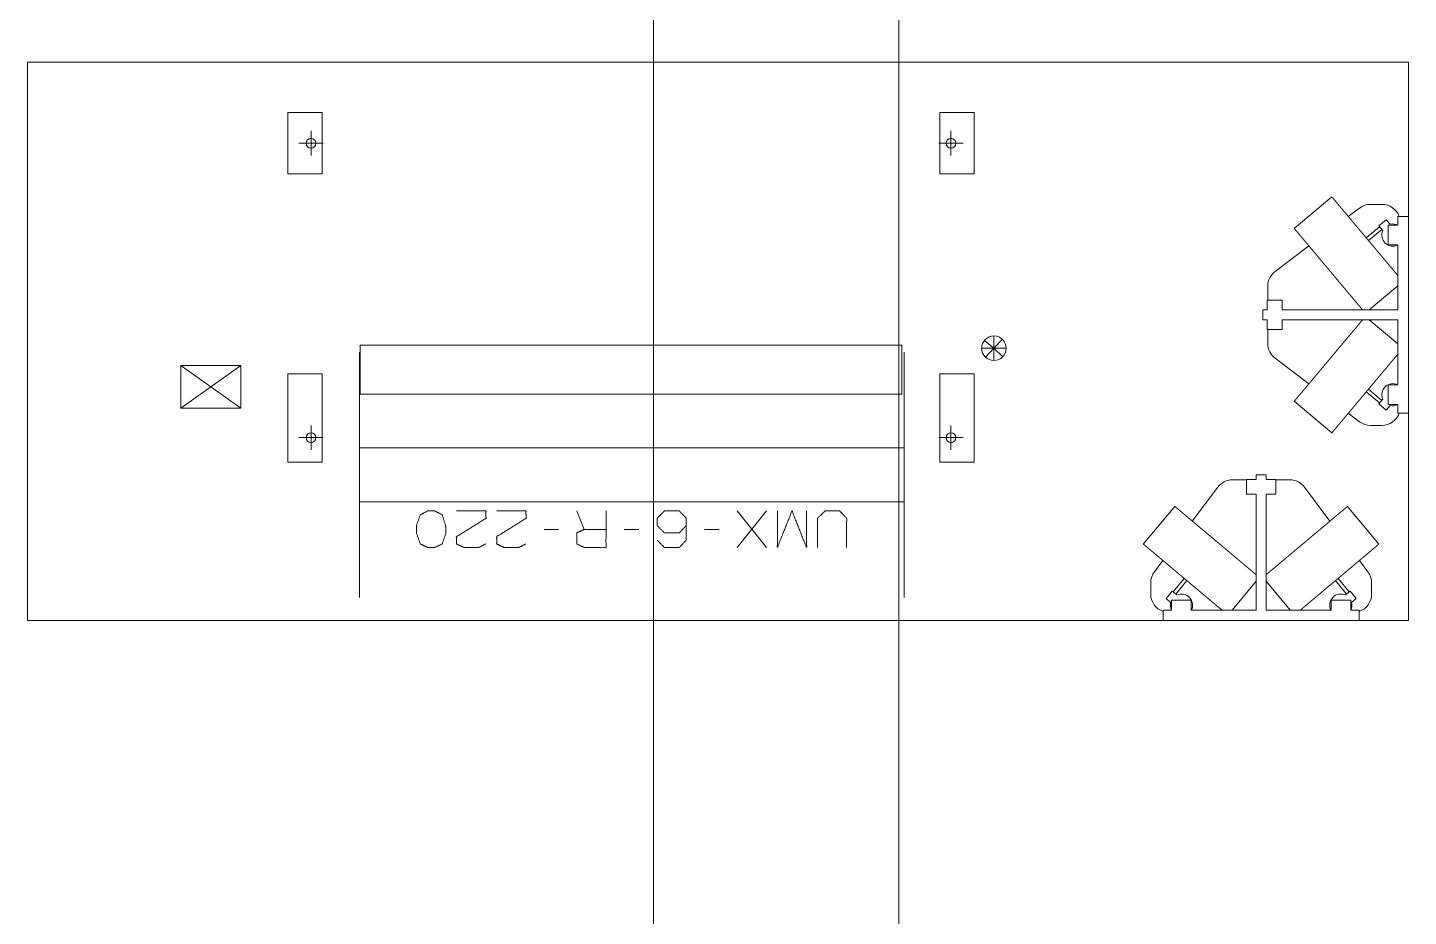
# Model space of a CAD drawing. Header units: millimetres. Extents: x 3056 to 110866, y 16649 to 58349.
# Drawn here: x 49456 to 55083, y 20269 to 23888 of the extents above; entities that cross this region are included whole.
import ezdxf

# ---------------------------------------------------------------- set-up
doc = ezdxf.new("R2010")
doc.units = ezdxf.units.MM
doc.layers.add('1', color=7, linetype='Continuous', true_color=0xffffff)

msp = doc.modelspace()

# ---------------------------------------------------------------- linework, layer by layer
at = {"layer": '1', "color": 143, "linetype": 'Continuous', "lineweight": 13}
for p, q in [((53006.5, 17870.4), (53006.5, 55213.3)), ((52006.5, 54663.3), (52006.5, 17870.4))]:
    msp.add_line(p, q, dxfattribs=at)
at = {"layer": '1', "color": 80, "linetype": 'Continuous', "lineweight": 13}
for p, q in [((49456.5, 21473.3), (49456.5, 23747.3)), ((49456.5, 23747.3), (55083.5, 23747.3)), ((49456.5, 23747.3), (55083.5, 23747.3)), ((49456.5, 21473.3), (49456.5, 23747.3)), ((55083.5, 23747.3), (55083.5, 21473.3)), ((55083.5, 23747.3), (55083.5, 21473.3)), ((50657, 23542.3), (50517, 23542.3)), ((50517, 23542.3), (50517, 23292.3)), ((50657, 23292.3), (50657, 23542.3)), ((53314, 23542.3), (53174, 23542.3)), ((53174, 23542.3), (53174, 23292.3)), ((53314, 23292.3), (53314, 23542.3)), ((50611.5, 23367.3), (50611.5, 23467.3)), ((53219.5, 23367.3), (53219.5, 23467.3)), ((50661.5, 23417.3), (50561.5, 23417.3)), ((53269.5, 23417.3), (53169.5, 23417.3)), ((50517, 23292.3), (50657, 23292.3)), ((53174, 23292.3), (53314, 23292.3)), ((54771.9, 23198.6), (54618.6, 23070)), ((54884.5, 23153.3), (54838.7, 23118.9)), ((54929.5, 23168.3), (54975.5, 23168.3)), ((54966.4, 23077.2), (54912, 23031.6)), ((54963.5, 23080.7), (54993.6, 23105.9)), ((54979.2, 23061.9), (54963.5, 23080.7)), ((55009.3, 23087.2), (54993.6, 23105.9)), ((55040.5, 23083.3), (55000.5, 23083.3)), ((55000.5, 23003.3), (55000.5, 23083.3)), ((55040.5, 23118.3), (55040.5, 23083.3)), ((55083.5, 23118.3), (55040.5, 23118.3)), ((54921, 23020.8), (54975.4, 23066.5)), ((54678.4, 22998.8), (54540.5, 22895.3)), ((55040.5, 23003.3), (55000.5, 23003.3)), ((55040.5, 23003.3), (55040.5, 22738.3)), ((54510.5, 22778.3), (54510.5, 22835.3)), ((54923.4, 22738.3), (55040.5, 22836.5)), ((54508.5, 22738.3), (54490.5, 22738.3)), ((54490.5, 22698.3), (54490.5, 22738.3)), ((54568.5, 22778.3), (54508.5, 22778.3)), ((54508.5, 22738.3), (54508.5, 22778.3)), ((54568.5, 22738.3), (54568.5, 22778.3)), ((55040.5, 22738.3), (54568.5, 22738.3)), ((54508.5, 22698.3), (54490.5, 22698.3)), ((54505.8, 22698), (54505.8, 22698.3)), ((54505.8, 22698), (54508.5, 22698.1)), ((54508.5, 22698.3), (54508.5, 22658.3)), ((55040.5, 22698.3), (54568.5, 22698.3)), ((54568.5, 22698.3), (54568.5, 22658.3)), ((55040.5, 22600.1), (54923.4, 22698.3)), ((55040.5, 22698.3), (55040.5, 22433.3)), ((53394.5, 22582.3), (53394.5, 22632.3)), ((54568.5, 22658.3), (54508.5, 22658.3)), ((54510.5, 22601.3), (54510.5, 22658.3)), ((50811.5, 22395.3), (50811.5, 22595.3)), ((50811.5, 22595.3), (53019.5, 22595.3)), ((53019.5, 22595.3), (53019.5, 22395.3)), ((53394.5, 22582.3), (53344.5, 22582.3)), ((53394.5, 22582.3), (53355.6, 22613.8)), ((53394.5, 22582.3), (53360.1, 22545.9)), ((53394.5, 22582.3), (53428.8, 22618.7)), ((53394.5, 22582.3), (53394.5, 22532.3)), ((53394.5, 22582.3), (53444.5, 22582.3)), ((53394.5, 22582.3), (53430.8, 22548)), ((50081.5, 22512.3), (50325.5, 22338.3)), ((50081.5, 22512.3), (50325.5, 22512.3)), ((50081.5, 22338.3), (50081.5, 22512.3)), ((50325.5, 22512.3), (50203.5, 22425.3)), ((50325.5, 22512.3), (50325.5, 22338.3)), ((54540.5, 22541.3), (54678.4, 22437.8)), ((50517, 22478.3), (50517, 22118.3)), ((50657, 22478.3), (50517, 22478.3)), ((50657, 22118.3), (50657, 22478.3)), ((53314, 22478.3), (53174, 22478.3)), ((53174, 22478.3), (53174, 22118.3)), ((53314, 22118.3), (53314, 22478.3)), ((50081.5, 22338.3), (50203.5, 22425.3)), ((54912, 22405), (54966.4, 22359.4)), ((54975.4, 22370.1), (54921, 22415.8)), ((55000.5, 22353.3), (55000.5, 22433.3)), ((55040.5, 22433.3), (55000.5, 22433.3)), ((53019.5, 22395.3), (50811.5, 22395.3)), ((54618.6, 22366.6), (54771.9, 22238)), ((54979.2, 22374.7), (54963.5, 22355.9)), ((54963.5, 22355.9), (54993.6, 22330.7)), ((55009.3, 22349.4), (54993.6, 22330.7)), ((55040.5, 22353.3), (55000.5, 22353.3)), ((55040.5, 22353.3), (55040.5, 22318.3)), ((50325.5, 22338.3), (50081.5, 22338.3)), ((54838.7, 22317.7), (54884.5, 22283.3)), ((55083.5, 22318.3), (55040.5, 22318.3)), ((50611.5, 22168.3), (50611.5, 22268.3)), ((53219.5, 22168.3), (53219.5, 22268.3)), ((54975.5, 22268.3), (54929.5, 22268.3)), ((50661.5, 22218.3), (50561.5, 22218.3)), ((53028.4, 22176.2), (50808.5, 22176.2)), ((53269.5, 22218.3), (53169.5, 22218.3)), ((50517, 22118.3), (50657, 22118.3)), ((53174, 22118.3), (53314, 22118.3)), ((54463.5, 22048.3), (54463.5, 22066.3)), ((54463.5, 22066.3), (54503.5, 22066.3)), ((54503.5, 22048.3), (54503.5, 22066.3)), ((54306.5, 22016.3), (54203, 21878.3)), ((54366.5, 22046.3), (54423.5, 22046.3)), ((54463.5, 22048.3), (54423.5, 22048.3)), ((54423.5, 21988.3), (54423.5, 22048.3)), ((54463.2, 22050.9), (54463.3, 22048.3)), ((54463.2, 22050.9), (54463.5, 22050.9)), ((54503.5, 22048.3), (54543.5, 22048.3)), ((54543.5, 21988.3), (54543.5, 22048.3)), ((54543.5, 22046.3), (54600.5, 22046.3)), ((54763.9, 21878.3), (54660.5, 22016.3)), ((50808.5, 21957.1), (53028.4, 21957.1)), ((54463.5, 21988.3), (54423.5, 21988.3)), ((54463.5, 21516.3), (54463.5, 21988.3)), ((54503.5, 21516.3), (54503.5, 21988.3)), ((54503.5, 21988.3), (54543.5, 21988.3)), ((51694.9, 21919.6), (51724.6, 21844.6)), ((52467.4, 21919.6), (52348.6, 21771.2)), ((52348.6, 21919.6), (52467.4, 21771.2)), ((54131.8, 21938.1), (54003.2, 21784.9)), ((54963.7, 21784.9), (54835.2, 21938.1)), ((51561.1, 21844.6), (51620.5, 21844.6)), ((51888, 21844.6), (51947.4, 21844.6)), ((52214.9, 21844.6), (52274.3, 21844.6)), ((54082.8, 21718.1), (54048.5, 21672.3)), ((54918.5, 21672.3), (54884.1, 21718.1)), ((54033.5, 21581.3), (54033.5, 21627.3)), ((54170.2, 21644.8), (54124.6, 21590.4)), ((54135.3, 21581.4), (54180.9, 21635.8)), ((54365.2, 21516.3), (54463.5, 21633.4)), ((54503.5, 21633.4), (54601.7, 21516.3)), ((54786, 21635.8), (54831.7, 21581.4)), ((54842.4, 21590.4), (54796.7, 21644.8)), ((54933.5, 21627.3), (54933.5, 21581.3)), ((54121.1, 21593.3), (54095.9, 21563.2)), ((54114.6, 21547.4), (54095.9, 21563.2)), ((54118.5, 21516.3), (54118.5, 21556.3)), ((54118.5, 21556.3), (54198.5, 21556.3)), ((54139.9, 21577.5), (54121.1, 21593.3)), ((54198.5, 21516.3), (54198.5, 21556.3)), ((54768.5, 21516.3), (54768.5, 21556.3)), ((54768.5, 21556.3), (54848.5, 21556.3)), ((54827.1, 21577.5), (54845.8, 21593.3)), ((54845.8, 21593.3), (54871.1, 21563.2)), ((54848.5, 21516.3), (54848.5, 21556.3)), ((54852.3, 21547.4), (54871.1, 21563.2)), ((54083.5, 21473.3), (54083.5, 21516.3)), ((54118.5, 21516.3), (54083.5, 21516.3)), ((54463.5, 21516.3), (54198.5, 21516.3)), ((54768.5, 21516.3), (54503.5, 21516.3)), ((54883.5, 21516.3), (54848.5, 21516.3)), ((54883.5, 21473.3), (54883.5, 21516.3)), ((55083.5, 21473.3), (49456.5, 21473.3)), ((55083.5, 21473.3), (49456.5, 21473.3))]:
    msp.add_line(p, q, dxfattribs=at)
for centre, radius in [((50611.5, 23417.3), 20), ((53219.5, 23417.3), 20), ((53394.5, 22582.3), 50), ((50611.5, 22218.3), 20), ((53219.5, 22218.3), 20)]:
    msp.add_circle(centre, radius, dxfattribs=at)
for centre, radius, start, end in [((54929.5, 23093.3), 75, 90, 126.8699), ((54975.5, 23093.3), 75, 19.4723, 90), ((55020.5, 23043.3), 45.2, 63.7683, 104.2622), ((55020.5, 23043.3), 45.2, 155.7378, 296.2321), ((54585.5, 22835.3), 75, 126.8699, 180), ((54585.5, 22601.3), 75, 180, 233.1301), ((55020.5, 22393.3), 45.2, 63.7679, 204.2622), ((55020.5, 22393.3), 45.2, 255.7378, 296.2317), ((54929.5, 22343.3), 75, 233.1301, 270), ((54975.5, 22343.3), 75, 270, 340.5277), ((54366.5, 21971.3), 75, 90, 143.1301), ((54600.5, 21971.3), 75, 36.8699, 90), ((54108.5, 21627.3), 75, 143.1301, 180), ((54858.5, 21627.3), 75, 0, 36.8699), ((54108.5, 21581.3), 75, 180, 250.5277), ((54158.5, 21536.3), 45.2, 333.7679, 114.2622), ((54808.5, 21536.3), 45.2, 65.7378, 206.2321), ((54858.5, 21581.3), 75, 289.4723, 0), ((54158.5, 21536.3), 45.2, 165.7378, 206.2317), ((54808.5, 21536.3), 45.2, 333.7683, 14.2622)]:
    msp.add_arc(centre, radius, start, end, dxfattribs=at)
for points, knots in [([(54916.5, 23026.2), (54914.3, 23028.8), (54912.1, 23031.4), (54909.9, 23034), (54907.7, 23036.6), (54905.6, 23039.2), (54903.4, 23041.8), (54901.2, 23044.4), (54899, 23047), (54894.7, 23052.1), (54892.6, 23054.7), (54890.4, 23057.3), (54888.3, 23059.8), (54884, 23064.9), (54881.9, 23067.4), (54877.6, 23072.5), (54873.5, 23077.5), (54869.3, 23082.4), (54867.2, 23084.9), (54863.2, 23089.7), (54861.1, 23092.2), (54857.1, 23096.9), (54853.2, 23101.7), (54849.3, 23106.3), (54845.4, 23110.9), (54841.7, 23115.4), (54838, 23119.8), (54836.1, 23121.9), (54832.5, 23126.2), (54830.8, 23128.4), (54827.3, 23132.5), (54823.9, 23136.5), (54822.2, 23138.5), (54819, 23142.4), (54817.4, 23144.3), (54815.8, 23146.2), (54812.7, 23149.9), (54811.2, 23151.7), (54809.7, 23153.5), (54808.2, 23155.2), (54806.8, 23156.9), (54804, 23160.2), (54802.6, 23161.9), (54801.3, 23163.5), (54800, 23165), (54798.7, 23166.5), (54797.5, 23168.1), (54796.2, 23169.5), (54795, 23170.9), (54793.9, 23172.3), (54792.7, 23173.7), (54791.6, 23175), (54789.5, 23177.6), (54788.4, 23178.8), (54787.4, 23180), (54786.4, 23181.2), (54784.6, 23183.4), (54783.7, 23184.4), (54782.1, 23186.4), (54781.3, 23187.4), (54780.5, 23188.2), (54779.8, 23189.1), (54778.4, 23190.8), (54777.8, 23191.5), (54776.6, 23192.9), (54776.1, 23193.6), (54775.6, 23194.1), (54775.1, 23194.7), (54774.6, 23195.2), (54774.2, 23195.7), (54773.9, 23196.2), (54773.5, 23196.6), (54772.9, 23197.3), (54772.7, 23197.6), (54772.4, 23197.9), (54772.3, 23198.1), (54772.1, 23198.2), (54772, 23198.4), (54771.9, 23198.5), (54771.9, 23198.5), (54771.9, 23198.6)], [0, 0, 0.015107, 0.0302, 0.045298, 0.060382, 0.075447, 0.090497, 0.105521, 0.120538, 0.15046, 0.16536, 0.180266, 0.195066, 0.224598, 0.23932, 0.268535, 0.297506, 0.326203, 0.340417, 0.368638, 0.382686, 0.410413, 0.437774, 0.464718, 0.491269, 0.517337, 0.542945, 0.555514, 0.580372, 0.592667, 0.61673, 0.640218, 0.651678, 0.674281, 0.685425, 0.696275, 0.717619, 0.728143, 0.738327, 0.748517, 0.758367, 0.77769, 0.787197, 0.796321, 0.80546, 0.814217, 0.822989, 0.831378, 0.839774, 0.847787, 0.855775, 0.863412, 0.878236, 0.885457, 0.892284, 0.899095, 0.911899, 0.917892, 0.929452, 0.93502, 0.940169, 0.945303, 0.954734, 0.958992, 0.967114, 0.970944, 0.974341, 0.977722, 0.980676, 0.983615, 0.986127, 0.988623, 0.992713, 0.994299, 0.995902, 0.997037, 0.998181, 0.998865, 0.999557, 0.999783, 1, 1]), ([(54763.3, 22897.6), (54761.1, 22900.2), (54758.9, 22902.9), (54756.7, 22905.5), (54754.5, 22908.1), (54752.4, 22910.6), (54750.2, 22913.2), (54748, 22915.8), (54745.8, 22918.4), (54741.5, 22923.6), (54737.2, 22928.7), (54732.9, 22933.8), (54730.8, 22936.4), (54728.7, 22938.9), (54726.5, 22941.4), (54722.3, 22946.4), (54720.2, 22948.9), (54716.1, 22953.9), (54714, 22956.3), (54712, 22958.8), (54710, 22961.2), (54707.9, 22963.6), (54703.9, 22968.4), (54700, 22973.1), (54696.1, 22977.7), (54694.1, 22980), (54692.2, 22982.3), (54690.3, 22984.6), (54686.6, 22989), (54682.9, 22993.4), (54681.1, 22995.6), (54677.6, 22999.8), (54675.8, 23001.9), (54674.1, 23003.9), (54672.4, 23006), (54670.7, 23008), (54667.4, 23011.9), (54665.7, 23013.9), (54664.1, 23015.8), (54662.6, 23017.7), (54659.5, 23021.3), (54658, 23023.1), (54655, 23026.7), (54653.6, 23028.4), (54652.2, 23030.1), (54649.4, 23033.3), (54646.8, 23036.5), (54645.5, 23038), (54644.2, 23039.5), (54643, 23040.9), (54641.8, 23042.4), (54640.7, 23043.8), (54638.4, 23046.5), (54637.3, 23047.8), (54636.3, 23049), (54635.2, 23050.3), (54634.2, 23051.4), (54632.3, 23053.7), (54631.4, 23054.8), (54629.6, 23056.9), (54628.8, 23057.8), (54628, 23058.8), (54627.3, 23059.7), (54625.9, 23061.4), (54625.2, 23062.2), (54624.6, 23062.9), (54624, 23063.7), (54622.8, 23065), (54622.4, 23065.6), (54621.9, 23066.2), (54621.4, 23066.7), (54621, 23067.2), (54620.6, 23067.6), (54620, 23068.4), (54619.7, 23068.7), (54619.5, 23069), (54619.2, 23069.3), (54619.1, 23069.5), (54618.9, 23069.7), (54618.8, 23069.8), (54618.7, 23069.9), (54618.6, 23070)], [0, 0, 0.015107, 0.030191, 0.045289, 0.060373, 0.075438, 0.090488, 0.10552, 0.120529, 0.15046, 0.180242, 0.209873, 0.224589, 0.23932, 0.253927, 0.283016, 0.297497, 0.326194, 0.340392, 0.354606, 0.368638, 0.382677, 0.410413, 0.437774, 0.464718, 0.477989, 0.491244, 0.504298, 0.530132, 0.555499, 0.568068, 0.592658, 0.604694, 0.616705, 0.628473, 0.640217, 0.663121, 0.674281, 0.685416, 0.696266, 0.717619, 0.728143, 0.748502, 0.758358, 0.768199, 0.787173, 0.805451, 0.814208, 0.82298, 0.831369, 0.839764, 0.847762, 0.863388, 0.871015, 0.878236, 0.885448, 0.892275, 0.905488, 0.911899, 0.923884, 0.929452, 0.935011, 0.940145, 0.95001, 0.95471, 0.958992, 0.963265, 0.970944, 0.974326, 0.977722, 0.980676, 0.983615, 0.986118, 0.990668, 0.992712, 0.994299, 0.995892, 0.997037, 0.998172, 0.998865, 0.999548, 1, 1]), ([(55040.5, 22878.4), (55039.3, 22879.8), (55038.2, 22881.2), (55035.7, 22884.1), (55034.5, 22885.6), (55031.9, 22888.7), (55030.6, 22890.2), (55029.2, 22891.9), (55027.8, 22893.5), (55025, 22896.9), (55023.5, 22898.7), (55022, 22900.4), (55020.5, 22902.2), (55017.4, 22905.9), (55015.8, 22907.8), (55012.6, 22911.6), (55011, 22913.6), (55009.3, 22915.6), (55007.6, 22917.6), (55005.9, 22919.6), (55004.2, 22921.7), (55000.6, 22925.9), (54998.8, 22928), (54997, 22930.2), (54995.2, 22932.4), (54991.5, 22936.8), (54987.7, 22941.3), (54985.8, 22943.6), (54983.9, 22945.9), (54980, 22950.5), (54978, 22952.9), (54976, 22955.3), (54974, 22957.7), (54969.9, 22962.5), (54967.9, 22964.9), (54963.8, 22969.8), (54961.7, 22972.3), (54957.5, 22977.3), (54953.3, 22982.3), (54951.2, 22984.8), (54946.9, 22989.9), (54942.6, 22995), (54940.5, 22997.6), (54938.3, 23000.2), (54936.1, 23002.8), (54931.8, 23008), (54929.6, 23010.6), (54925.2, 23015.8), (54923, 23018.4), (54920.9, 23021), (54916.5, 23026.2)], [0, 0, 0.009336, 0.018644, 0.038194, 0.048425, 0.069271, 0.079921, 0.090992, 0.10207, 0.125027, 0.136906, 0.148802, 0.16106, 0.185984, 0.19865, 0.224684, 0.238052, 0.251438, 0.265157, 0.278883, 0.292933, 0.321351, 0.335721, 0.350385, 0.365056, 0.395003, 0.425476, 0.440976, 0.456494, 0.488, 0.503995, 0.519973, 0.536193, 0.568827, 0.585233, 0.618443, 0.635236, 0.668951, 0.702979, 0.720074, 0.754491, 0.789141, 0.806559, 0.823995, 0.8415, 0.876578, 0.894133, 0.929376, 0.947026, 0.964669, 1, 1]), ([(54897, 22738.3), (54896.1, 22739.3), (54895.3, 22740.4), (54894.3, 22741.5), (54893.4, 22742.6), (54891.4, 22744.9), (54889.3, 22747.4), (54887.1, 22750), (54886, 22751.4), (54884.8, 22752.8), (54883.6, 22754.2), (54882.4, 22755.7), (54879.9, 22758.7), (54877.2, 22761.8), (54874.5, 22765.1), (54871.6, 22768.5), (54870.2, 22770.3), (54867.2, 22773.8), (54865.7, 22775.6), (54864.1, 22777.5), (54862.5, 22779.4), (54859.3, 22783.2), (54856, 22787.2), (54854.3, 22789.2), (54852.6, 22791.2), (54849.1, 22795.4), (54847.3, 22797.5), (54845.5, 22799.6), (54843.7, 22801.8), (54841.9, 22803.9), (54838.2, 22808.4), (54834.4, 22812.9), (54830.6, 22817.4), (54828.6, 22819.8), (54826.7, 22822.1), (54824.7, 22824.5), (54820.7, 22829.2), (54818.7, 22831.6), (54816.7, 22834), (54812.6, 22838.9), (54810.5, 22841.3), (54806.4, 22846.3), (54802.2, 22851.3), (54797.9, 22856.3), (54793.7, 22861.4), (54789.4, 22866.5), (54785.1, 22871.7), (54782.9, 22874.3), (54780.7, 22876.8), (54776.4, 22882), (54772, 22887.2), (54767.6, 22892.4), (54765.5, 22895), (54763.3, 22897.6)], [0, 0, 0.006456, 0.012921, 0.019836, 0.02676, 0.041476, 0.057078, 0.073536, 0.082177, 0.090834, 0.099908, 0.108989, 0.127923, 0.147694, 0.168216, 0.189505, 0.200537, 0.222936, 0.234303, 0.246039, 0.257767, 0.281899, 0.306692, 0.319411, 0.332124, 0.358161, 0.37147, 0.384795, 0.398383, 0.411978, 0.439696, 0.467945, 0.496673, 0.511271, 0.525853, 0.540676, 0.570498, 0.58552, 0.600724, 0.631302, 0.646679, 0.677771, 0.709127, 0.74078, 0.772667, 0.804746, 0.837021, 0.853219, 0.869432, 0.901971, 0.934591, 0.967273, 0.983649, 1, 1]), ([(54618.6, 22366.6), (54618.7, 22366.6), (54618.7, 22366.7), (54618.8, 22366.8), (54618.9, 22366.9), (54619.1, 22367.1), (54619.2, 22367.3), (54619.7, 22367.8), (54620, 22368.2), (54620.7, 22369), (54621.4, 22369.9), (54621.9, 22370.4), (54622.8, 22371.6), (54623.4, 22372.3), (54624, 22372.9), (54624.6, 22373.7), (54625.9, 22375.2), (54626.6, 22376), (54627.3, 22376.9), (54628.1, 22377.8), (54628.9, 22378.8), (54629.7, 22379.7), (54630.5, 22380.8), (54632.3, 22382.9), (54634.2, 22385.2), (54635.2, 22386.4), (54636.3, 22387.6), (54637.3, 22388.8), (54638.4, 22390.2), (54639.5, 22391.5), (54641.8, 22394.2), (54643.1, 22395.7), (54644.3, 22397.1), (54645.5, 22398.6), (54648.1, 22401.7), (54650.8, 22404.9), (54652.2, 22406.6), (54653.6, 22408.3), (54655.1, 22410), (54656.5, 22411.7), (54658, 22413.5), (54661.1, 22417.1), (54662.6, 22419), (54664.2, 22420.9), (54667.4, 22424.7), (54669.1, 22426.7), (54672.4, 22430.7), (54674.1, 22432.7), (54677.6, 22436.9), (54679.4, 22439), (54681.2, 22441.1), (54683, 22443.3), (54684.8, 22445.4), (54688.5, 22449.9), (54692.3, 22454.4), (54696.1, 22458.9), (54698.1, 22461.3), (54702, 22466), (54704, 22468.3), (54706, 22470.7), (54710, 22475.5), (54714.1, 22480.4), (54718.3, 22485.3), (54722.4, 22490.3), (54724.5, 22492.8), (54728.8, 22497.8), (54730.9, 22500.4), (54733, 22502.9), (54737.3, 22508), (54739.5, 22510.6), (54741.6, 22513.2), (54746, 22518.3), (54748.1, 22520.9), (54752.5, 22526.1), (54754.7, 22528.7), (54756.8, 22531.3), (54761.2, 22536.5), (54763.4, 22539.1), (54767.8, 22544.3), (54770, 22546.9), (54772.1, 22549.5), (54774.3, 22552.1), (54776.5, 22554.7), (54780.8, 22559.9), (54785.2, 22565), (54787.3, 22567.6), (54789.5, 22570.2), (54793.8, 22575.3), (54798, 22580.4), (54800.1, 22582.9), (54802.3, 22585.4), (54806.4, 22590.4), (54808.5, 22592.9), (54810.6, 22595.3), (54812.7, 22597.8), (54816.7, 22602.7), (54820.8, 22607.5), (54822.8, 22609.9), (54824.8, 22612.2), (54828.7, 22616.9), (54830.6, 22619.2), (54832.6, 22621.5), (54836.4, 22626), (54838.2, 22628.3), (54841.9, 22632.7), (54845.6, 22637), (54849.1, 22641.3), (54850.9, 22643.3), (54852.6, 22645.4), (54856, 22649.5), (54859.3, 22653.4), (54860.9, 22655.3), (54864.1, 22659.1), (54867.2, 22662.8), (54868.7, 22664.6), (54871.7, 22668.1), (54873.1, 22669.8), (54874.5, 22671.5), (54875.9, 22673.1), (54877.2, 22674.8), (54879.9, 22677.9), (54881.1, 22679.4), (54882.4, 22680.9), (54884.8, 22683.8), (54886, 22685.2), (54887.2, 22686.6), (54888.2, 22687.9), (54889.3, 22689.2), (54891.4, 22691.7), (54893.4, 22694), (54894.3, 22695.1), (54895.2, 22696.2), (54897, 22698.3)], [0, 0, 0.000117, 0.000243, 0.000595, 0.00095, 0.001545, 0.002135, 0.0038, 0.004862, 0.007226, 0.010058, 0.011586, 0.015116, 0.017115, 0.01911, 0.021331, 0.026006, 0.028461, 0.031129, 0.033804, 0.036702, 0.039603, 0.042717, 0.049167, 0.056045, 0.059585, 0.063345, 0.067097, 0.071065, 0.075025, 0.083353, 0.08772, 0.092084, 0.096642, 0.105958, 0.115647, 0.120579, 0.125705, 0.130823, 0.136123, 0.141415, 0.152361, 0.157996, 0.163638, 0.175236, 0.181199, 0.193261, 0.199376, 0.211889, 0.218283, 0.224684, 0.231212, 0.237743, 0.251059, 0.26463, 0.27843, 0.285436, 0.299557, 0.30667, 0.313887, 0.3284, 0.343089, 0.357927, 0.372925, 0.380459, 0.395656, 0.403307, 0.410962, 0.426368, 0.43411, 0.44186, 0.457413, 0.465229, 0.480868, 0.488694, 0.496539, 0.512239, 0.520094, 0.535795, 0.543637, 0.551482, 0.559315, 0.567136, 0.582758, 0.598311, 0.606053, 0.613803, 0.6292, 0.644498, 0.652097, 0.659682, 0.674741, 0.682197, 0.689661, 0.697043, 0.71172, 0.726219, 0.733427, 0.740528, 0.754645, 0.761645, 0.768541, 0.7822, 0.788983, 0.802289, 0.815336, 0.828113, 0.834362, 0.840604, 0.852809, 0.864705, 0.870496, 0.881916, 0.893002, 0.89847, 0.909045, 0.914153, 0.919259, 0.924186, 0.929117, 0.938594, 0.94314, 0.947693, 0.956402, 0.960549, 0.964708, 0.968651, 0.972607, 0.980092, 0.987162, 0.990476, 0.993797, 1, 1]), ([(50808.5, 22566.6), (50808.5, 22566.5), (50808.5, 22566.2), (50808.5, 22566), (50808.5, 22565.3), (50808.5, 22564.5), (50808.5, 22563.5), (50808.5, 22562.2), (50808.5, 22560.8), (50808.5, 22559.1), (50808.5, 22557.3), (50808.5, 22555.2), (50808.5, 22552.9), (50808.5, 22550.5), (50808.5, 22547.8), (50808.5, 22544.9), (50808.5, 22541.8), (50808.5, 22538.6), (50808.5, 22536.9), (50808.5, 22533.3), (50808.5, 22529.6), (50808.5, 22525.6), (50808.5, 22521.5), (50808.5, 22517.1), (50808.5, 22512.6), (50808.5, 22507.9), (50808.5, 22503), (50808.5, 22498), (50808.5, 22492.7), (50808.5, 22487.3), (50808.5, 22481.7), (50808.5, 22475.9), (50808.5, 22472.9), (50808.5, 22466.9), (50808.5, 22460.7), (50808.5, 22454.3), (50808.5, 22447.8), (50808.5, 22441.1), (50808.5, 22434.3), (50808.5, 22427.3), (50808.5, 22423.8), (50808.5, 22416.6), (50808.5, 22409.2), (50808.5, 22401.7), (50808.5, 22394.1), (50808.5, 22386.3), (50808.5, 22378.4), (50808.5, 22370.4), (50808.5, 22362.2), (50808.5, 22353.9), (50808.5, 22345.5), (50808.5, 22337), (50808.5, 22328.3), (50808.5, 22319.6), (50808.5, 22310.7), (50808.5, 22301.8), (50808.5, 22297.3), (50808.5, 22288.2), (50808.5, 22279), (50808.5, 22269.7), (50808.5, 22260.3), (50808.5, 22250.9), (50808.5, 22241.4), (50808.5, 22236.6), (50808.5, 22227), (50808.5, 22217.3), (50808.5, 22207.5), (50808.5, 22202.6), (50808.5, 22192.8), (50808.5, 22182.9), (50808.5, 22172.9), (50808.5, 22162.9), (50808.5, 22152.9), (50808.5, 22142.8), (50808.5, 22132.8), (50808.5, 22122.6), (50808.5, 22112.5), (50808.5, 22102.3), (50808.5, 22092.1), (50808.5, 22081.9), (50808.5, 22071.7), (50808.5, 22066.6)], [0, 0, 0.000212, 0.000836, 0.001355, 0.002603, 0.004265, 0.006339, 0.008832, 0.011737, 0.015049, 0.018775, 0.022908, 0.027448, 0.03239, 0.037735, 0.043481, 0.049625, 0.056166, 0.059536, 0.066664, 0.074184, 0.082084, 0.090371, 0.099033, 0.108071, 0.11748, 0.127259, 0.137398, 0.147896, 0.158749, 0.169952, 0.181498, 0.187446, 0.1995, 0.211894, 0.224609, 0.237653, 0.251009, 0.264678, 0.278653, 0.285717, 0.300142, 0.314858, 0.32986, 0.345143, 0.360695, 0.376511, 0.392587, 0.408917, 0.425496, 0.442313, 0.459363, 0.476635, 0.494124, 0.511824, 0.529731, 0.53878, 0.556973, 0.57535, 0.593908, 0.61263, 0.631516, 0.650555, 0.660112, 0.679368, 0.698752, 0.718267, 0.728083, 0.747768, 0.767559, 0.787445, 0.807421, 0.827476, 0.847603, 0.867793, 0.888039, 0.908333, 0.928663, 0.949026, 0.969406, 0.9898, 1, 1]), ([(53028.5, 22066.6), (53028.5, 22076.8), (53028.5, 22087), (53028.5, 22097.2), (53028.5, 22107.4), (53028.5, 22117.6), (53028.5, 22127.7), (53028.5, 22137.8), (53028.5, 22147.9), (53028.5, 22157.9), (53028.5, 22167.9), (53028.5, 22177.9), (53028.5, 22187.8), (53028.5, 22197.7), (53028.5, 22202.6), (53028.5, 22212.4), (53028.5, 22217.3), (53028.5, 22227), (53028.5, 22236.6), (53028.5, 22246.1), (53028.5, 22250.9), (53028.5, 22260.3), (53028.5, 22269.7), (53028.5, 22279), (53028.5, 22288.2), (53028.5, 22292.7), (53028.5, 22301.8), (53028.5, 22310.7), (53028.5, 22319.6), (53028.5, 22328.3), (53028.5, 22337), (53028.5, 22345.5), (53028.5, 22353.9), (53028.5, 22362.2), (53028.5, 22370.4), (53028.5, 22378.4), (53028.5, 22386.3), (53028.5, 22394.1), (53028.5, 22401.7), (53028.5, 22409.2), (53028.5, 22416.6), (53028.5, 22423.8), (53028.5, 22427.3), (53028.5, 22434.3), (53028.5, 22437.8), (53028.5, 22444.5), (53028.5, 22451.1), (53028.5, 22457.6), (53028.5, 22463.8), (53028.5, 22470), (53028.5, 22472.9), (53028.5, 22478.8), (53028.5, 22484.5), (53028.5, 22490), (53028.5, 22495.3), (53028.5, 22500.5), (53028.5, 22505.5), (53028.5, 22510.3), (53028.5, 22514.9), (53028.5, 22517.1), (53028.5, 22521.5), (53028.5, 22525.6), (53028.5, 22529.6), (53028.5, 22533.3), (53028.5, 22536.9), (53028.5, 22540.2), (53028.5, 22543.4), (53028.5, 22546.4), (53028.5, 22549.2), (53028.5, 22551.7), (53028.5, 22554.1), (53028.5, 22556.3), (53028.5, 22557.3), (53028.5, 22559.1), (53028.5, 22560.8), (53028.5, 22562.2), (53028.5, 22563.5), (53028.5, 22564.5), (53028.5, 22565.3), (53028.5, 22566), (53028.5, 22566.4), (53028.5, 22566.6), (53028.5, 22566.6)], [0, 0, 0.020399, 0.040788, 0.061161, 0.08151, 0.101825, 0.122094, 0.142316, 0.162477, 0.18257, 0.202588, 0.222522, 0.242363, 0.262101, 0.271917, 0.29149, 0.301248, 0.320632, 0.339888, 0.359001, 0.368484, 0.38737, 0.406092, 0.42465, 0.443027, 0.452171, 0.470269, 0.488176, 0.505876, 0.523365, 0.540637, 0.557687, 0.574504, 0.591083, 0.607413, 0.623489, 0.639305, 0.654857, 0.67014, 0.685142, 0.699858, 0.714283, 0.721347, 0.735322, 0.742233, 0.755748, 0.768951, 0.781831, 0.794388, 0.806611, 0.812554, 0.824275, 0.835652, 0.84668, 0.857353, 0.867672, 0.877631, 0.887224, 0.896448, 0.900967, 0.909629, 0.917916, 0.925816, 0.933336, 0.940464, 0.9472, 0.953545, 0.959492, 0.965038, 0.970182, 0.974923, 0.979262, 0.981225, 0.984951, 0.988263, 0.991168, 0.993661, 0.995735, 0.997397, 0.998645, 0.999476, 0.999894, 1, 1]), ([(54771.9, 22238), (54771.9, 22238.1), (54771.9, 22238.1), (54772.1, 22238.3), (54772.4, 22238.7), (54772.7, 22239), (54772.9, 22239.3), (54773.2, 22239.6), (54773.9, 22240.4), (54774.2, 22240.9), (54774.7, 22241.4), (54775.1, 22241.9), (54775.6, 22242.5), (54776.1, 22243.1), (54776.6, 22243.7), (54777.2, 22244.4), (54778.4, 22245.9), (54779.1, 22246.7), (54780.5, 22248.4), (54781.3, 22249.3), (54782.1, 22250.2), (54782.9, 22251.2), (54784.6, 22253.2), (54785.6, 22254.4), (54786.5, 22255.5), (54787.5, 22256.6), (54788.5, 22257.8), (54790.5, 22260.3), (54791.6, 22261.6), (54792.8, 22262.9), (54793.9, 22264.3), (54795.1, 22265.7), (54796.3, 22267.2), (54797.5, 22268.6), (54798.8, 22270.1), (54800.1, 22271.6), (54802.7, 22274.8), (54805.4, 22278.1), (54806.9, 22279.8), (54808.3, 22281.5), (54811.3, 22285), (54812.8, 22286.8), (54815.9, 22290.5), (54817.4, 22292.4), (54820.7, 22296.2), (54824, 22300.2), (54825.7, 22302.2), (54827.4, 22304.2), (54829.1, 22306.3), (54830.9, 22308.4), (54832.7, 22310.5), (54836.3, 22314.8), (54839.9, 22319.2), (54841.8, 22321.4), (54843.7, 22323.6), (54845.6, 22325.9), (54847.5, 22328.2), (54851.4, 22332.8), (54853.3, 22335.1), (54855.3, 22337.5), (54857.3, 22339.9), (54859.3, 22342.2), (54861.3, 22344.6), (54863.3, 22347.1), (54865.4, 22349.5), (54867.4, 22351.9), (54869.5, 22354.4), (54873.6, 22359.3), (54875.7, 22361.8), (54877.8, 22364.3), (54882.1, 22369.4), (54884.2, 22371.9), (54888.5, 22377), (54892.8, 22382.2), (54897.1, 22387.3), (54899.3, 22389.9), (54903.6, 22395.1), (54905.8, 22397.7), (54908, 22400.3), (54910.2, 22402.9), (54912.4, 22405.5), (54914.5, 22408.1), (54916.7, 22410.7), (54921.1, 22415.9), (54925.5, 22421.1), (54929.8, 22426.3), (54934.2, 22431.5), (54938.5, 22436.7), (54940.7, 22439.2), (54945, 22444.3), (54949.2, 22449.4), (54951.4, 22452), (54953.5, 22454.5), (54957.7, 22459.5), (54959.8, 22462), (54963.9, 22467), (54966, 22469.4), (54970.1, 22474.3), (54974.1, 22479.1), (54976.1, 22481.5), (54980.1, 22486.2), (54982, 22488.5), (54984, 22490.8), (54985.9, 22493.1), (54987.8, 22495.4), (54991.6, 22499.9), (54995.3, 22504.3), (54998.9, 22508.6), (55002.5, 22512.9), (55004.2, 22515), (55006, 22517), (55009.4, 22521.1), (55011, 22523), (55014.3, 22526.9), (55015.9, 22528.9), (55019, 22532.6), (55022.1, 22536.2), (55023.5, 22538), (55025, 22539.7), (55026.4, 22541.4), (55027.8, 22543.1), (55030.6, 22546.4), (55031.9, 22547.9), (55034.5, 22551), (55035.7, 22552.5), (55036.9, 22554), (55038.2, 22555.4), (55040.5, 22558.2)], [0, 0, 0.000122, 0.000238, 0.000984, 0.002207, 0.003074, 0.003937, 0.005038, 0.007487, 0.00884, 0.010422, 0.012017, 0.013846, 0.01568, 0.017747, 0.019819, 0.02443, 0.026969, 0.032291, 0.035063, 0.038066, 0.041072, 0.047534, 0.050999, 0.054451, 0.058132, 0.061804, 0.069596, 0.073704, 0.077816, 0.082135, 0.086458, 0.090988, 0.09551, 0.100238, 0.104978, 0.11483, 0.125072, 0.13038, 0.135691, 0.146684, 0.15236, 0.163883, 0.16973, 0.181757, 0.19412, 0.200452, 0.206794, 0.213279, 0.219772, 0.22641, 0.239812, 0.253496, 0.2604, 0.267433, 0.274475, 0.28163, 0.296051, 0.303318, 0.310694, 0.318077, 0.325547, 0.333029, 0.340598, 0.348174, 0.355828, 0.363486, 0.378968, 0.386775, 0.39459, 0.410346, 0.418274, 0.434205, 0.450223, 0.466321, 0.474384, 0.490576, 0.498701, 0.506822, 0.514956, 0.523082, 0.531229, 0.539364, 0.555642, 0.57191, 0.588143, 0.604331, 0.620456, 0.628487, 0.644491, 0.660405, 0.668328, 0.676201, 0.691873, 0.699683, 0.715134, 0.722792, 0.738, 0.75302, 0.760485, 0.775216, 0.78247, 0.789732, 0.796869, 0.804014, 0.81805, 0.831838, 0.845352, 0.858592, 0.865068, 0.87153, 0.884177, 0.89033, 0.902494, 0.90849, 0.920148, 0.931455, 0.936928, 0.942394, 0.947688, 0.952973, 0.963175, 0.968082, 0.977695, 0.9824, 0.9869, 0.991407, 1, 1]), ([(50808.5, 22066.6), (50808.5, 22056.4), (50808.5, 22046.3), (50808.5, 22036.1), (50808.5, 22031), (50808.5, 22020.8), (50808.5, 22010.7), (50808.5, 22000.5), (50808.5, 21990.5), (50808.5, 21980.4), (50808.5, 21970.4), (50808.5, 21960.4), (50808.5, 21950.4), (50808.5, 21940.5), (50808.5, 21930.7), (50808.5, 21920.9), (50808.5, 21911.2), (50808.5, 21901.5), (50808.5, 21891.9), (50808.5, 21882.4), (50808.5, 21873), (50808.5, 21863.6), (50808.5, 21854.3), (50808.5, 21845.1), (50808.5, 21836), (50808.5, 21827), (50808.5, 21818.1), (50808.5, 21809.3), (50808.5, 21805), (50808.5, 21796.3), (50808.5, 21787.8), (50808.5, 21779.4), (50808.5, 21771.1), (50808.5, 21762.9), (50808.5, 21754.9), (50808.5, 21747), (50808.5, 21739.2), (50808.5, 21731.6), (50808.5, 21724.1), (50808.5, 21716.7), (50808.5, 21709.5), (50808.5, 21702.4), (50808.5, 21699), (50808.5, 21692.2), (50808.5, 21688.8), (50808.5, 21682.2), (50808.5, 21675.7), (50808.5, 21672.6), (50808.5, 21666.4), (50808.5, 21660.4), (50808.5, 21654.5), (50808.5, 21648.8), (50808.5, 21643.3), (50808.5, 21638), (50808.5, 21632.8), (50808.5, 21627.8), (50808.5, 21623), (50808.5, 21618.4), (50808.5, 21614), (50808.5, 21609.8), (50808.5, 21605.7), (50808.5, 21601.9), (50808.5, 21598.2), (50808.5, 21594.7), (50808.5, 21591.5), (50808.5, 21588.4), (50808.5, 21585.5), (50808.5, 21582.8), (50808.5, 21580.4), (50808.5, 21578.1), (50808.5, 21577), (50808.5, 21575.1), (50808.5, 21573.3), (50808.5, 21572.5), (50808.5, 21571.1), (50808.5, 21569.8), (50808.5, 21568.8), (50808.5, 21567.9), (50808.5, 21567.3), (50808.5, 21566.9), (50808.5, 21566.7), (50808.5, 21566.6)], [0, 0, 0.020397, 0.040788, 0.061161, 0.071334, 0.091665, 0.111959, 0.132205, 0.152395, 0.172522, 0.192577, 0.212553, 0.232442, 0.25223, 0.271915, 0.291489, 0.310939, 0.330262, 0.349446, 0.368483, 0.387369, 0.406094, 0.424649, 0.443027, 0.461223, 0.479225, 0.497026, 0.514624, 0.523368, 0.54064, 0.55769, 0.574504, 0.59108, 0.607413, 0.623489, 0.639309, 0.654861, 0.670141, 0.685143, 0.699859, 0.714284, 0.72841, 0.735324, 0.748992, 0.755749, 0.768952, 0.781832, 0.788111, 0.800501, 0.812558, 0.824277, 0.835651, 0.846682, 0.857358, 0.867676, 0.877635, 0.887226, 0.89645, 0.9053, 0.913775, 0.921868, 0.929578, 0.936902, 0.943834, 0.950375, 0.956521, 0.962268, 0.967615, 0.972557, 0.977098, 0.979265, 0.983194, 0.986713, 0.988268, 0.991171, 0.993661, 0.995738, 0.997402, 0.998648, 0.999481, 0.999897, 1, 1]), ([(53028.5, 21566.6), (53028.5, 21566.8), (53028.5, 21566.9), (53028.5, 21567.3), (53028.5, 21567.9), (53028.5, 21568.3), (53028.5, 21569.2), (53028.5, 21570.4), (53028.5, 21571.7), (53028.5, 21572.5), (53028.5, 21574.2), (53028.5, 21576), (53028.5, 21578.1), (53028.5, 21580.4), (53028.5, 21582.8), (53028.5, 21585.5), (53028.5, 21588.4), (53028.5, 21591.5), (53028.5, 21593), (53028.5, 21596.4), (53028.5, 21600), (53028.5, 21603.7), (53028.5, 21607.7), (53028.5, 21609.8), (53028.5, 21614), (53028.5, 21618.4), (53028.5, 21623), (53028.5, 21627.8), (53028.5, 21632.8), (53028.5, 21638), (53028.5, 21643.3), (53028.5, 21648.8), (53028.5, 21654.5), (53028.5, 21660.4), (53028.5, 21666.4), (53028.5, 21672.6), (53028.5, 21679), (53028.5, 21685.5), (53028.5, 21692.2), (53028.5, 21699), (53028.5, 21706), (53028.5, 21713.1), (53028.5, 21720.4), (53028.5, 21727.8), (53028.5, 21735.4), (53028.5, 21739.2), (53028.5, 21747), (53028.5, 21754.9), (53028.5, 21762.9), (53028.5, 21771.1), (53028.5, 21779.4), (53028.5, 21787.8), (53028.5, 21796.3), (53028.5, 21805), (53028.5, 21813.7), (53028.5, 21822.6), (53028.5, 21831.5), (53028.5, 21840.6), (53028.5, 21849.7), (53028.5, 21858.9), (53028.5, 21868.3), (53028.5, 21877.7), (53028.5, 21882.4), (53028.5, 21891.9), (53028.5, 21901.5), (53028.5, 21911.2), (53028.5, 21920.9), (53028.5, 21930.7), (53028.5, 21940.5), (53028.5, 21950.4), (53028.5, 21960.4), (53028.5, 21970.4), (53028.5, 21975.4), (53028.5, 21985.4), (53028.5, 21990.5), (53028.5, 22000.5), (53028.5, 22010.7), (53028.5, 22020.8), (53028.5, 22031), (53028.5, 22041.2), (53028.5, 22051.4), (53028.5, 22061.5), (53028.5, 22066.6)], [0, 0, 0.000206, 0.000519, 0.001352, 0.002598, 0.003326, 0.005196, 0.00748, 0.010179, 0.011732, 0.015047, 0.01877, 0.022902, 0.027443, 0.032385, 0.037732, 0.043479, 0.049625, 0.052795, 0.059534, 0.066662, 0.074179, 0.082082, 0.086225, 0.0947, 0.10355, 0.112774, 0.122365, 0.132324, 0.142642, 0.153318, 0.164349, 0.175723, 0.187442, 0.199499, 0.211889, 0.224608, 0.237649, 0.251008, 0.264676, 0.278654, 0.292929, 0.307499, 0.322358, 0.337498, 0.345139, 0.360691, 0.376511, 0.392587, 0.40892, 0.425496, 0.44231, 0.45936, 0.476632, 0.494124, 0.511824, 0.529729, 0.547829, 0.566117, 0.584585, 0.603227, 0.622034, 0.631517, 0.650554, 0.669738, 0.689061, 0.708511, 0.728085, 0.74777, 0.767558, 0.787447, 0.807423, 0.817432, 0.837524, 0.847605, 0.867795, 0.888041, 0.908335, 0.928666, 0.949025, 0.969409, 0.989803, 1, 1]), ([(51086.4, 21919.6), (51056.8, 21904), (51041.1, 21860.2), (51041.1, 21830.5), (51056.8, 21785.2), (51086.4, 21771.2), (51116.1, 21771.2), (51145.8, 21785.2), (51161.4, 21830.5), (51159.9, 21860.2), (51145.8, 21904), (51116.1, 21919.6), (51086.4, 21919.6)], [0, 0, 0.076269, 0.181884, 0.249377, 0.358347, 0.433026, 0.500517, 0.575207, 0.684172, 0.751759, 0.85623, 0.93251, 1, 1]), ([(51323.3, 21785.2), (51295.2, 21771.2), (51234.3, 21771.2), (51204.6, 21785.2), (51204.6, 21814.9), (51324.9, 21889.9), (51323.3, 21919.6), (51204.6, 21919.6)], [0, 0, 0.070635, 0.207523, 0.281312, 0.348, 0.666469, 0.733249, 1, 1]), ([(51486.8, 21785.2), (51458.6, 21771.2), (51397.7, 21771.2), (51368, 21785.2), (51368, 21814.9), (51488.3, 21889.9), (51486.8, 21919.6), (51368, 21919.6)], [0, 0, 0.070635, 0.207523, 0.281312, 0.348, 0.666469, 0.733249, 1, 1]), ([(51813.6, 21919.6), (51813.6, 21771.2), (51724.6, 21771.2), (51694.9, 21785.2), (51694.9, 21830.5), (51724.6, 21844.6), (51813.6, 21844.6)], [0, 0, 0.339229, 0.542757, 0.617837, 0.721391, 0.796472, 1, 1]), ([(52140.5, 21860.2), (52112.4, 21830.5), (52051.4, 21830.5), (52021.8, 21860.2), (52021.8, 21889.9), (52051.4, 21919.6), (52112.4, 21919.6), (52140.5, 21889.9), (52140.5, 21800.8), (52112.4, 21771.2), (52051.4, 21771.2), (52021.8, 21800.8)], [0, 0, 0.074327, 0.185084, 0.26139, 0.315347, 0.391653, 0.502411, 0.576737, 0.73861, 0.812937, 0.923694, 1, 1]), ([(52630.8, 21919.6), (52630.8, 21771.2), (52571.4, 21919.6), (52512.1, 21771.2), (52512.1, 21919.6)], [0, 0, 0.240728, 0.499998, 0.759272, 1, 1]), ([(52794.3, 21771.2), (52794.3, 21889.9), (52766.1, 21919.6), (52706.8, 21919.6), (52675.5, 21889.9), (52675.5, 21771.2)], [0, 0, 0.311784, 0.419155, 0.57504, 0.688216, 1, 1]), ([(54131.8, 21938.1), (54131.8, 21938.1), (54131.8, 21938.1), (54132, 21938), (54132.1, 21937.9), (54132.5, 21937.5), (54133, 21937.1), (54133.4, 21936.8), (54133.7, 21936.5), (54134.2, 21936.1), (54135.1, 21935.3), (54135.6, 21934.9), (54136.2, 21934.4), (54137.4, 21933.4), (54138.1, 21932.8), (54138.8, 21932.2), (54139.6, 21931.6), (54140.4, 21930.9), (54141.2, 21930.2), (54142.1, 21929.5), (54143.9, 21927.9), (54144.9, 21927.1), (54145.9, 21926.2), (54147, 21925.4), (54149.2, 21923.5), (54151.5, 21921.5), (54152.8, 21920.5), (54155.3, 21918.3), (54156.6, 21917.2), (54159.4, 21914.9), (54160.9, 21913.7), (54162.3, 21912.5), (54165.3, 21910), (54168.5, 21907.3), (54170.1, 21905.9), (54171.8, 21904.6), (54175.2, 21901.7), (54178.7, 21898.8), (54182.3, 21895.7), (54186, 21892.6), (54189.9, 21889.4), (54191.9, 21887.7), (54195.9, 21884.3), (54200, 21880.9), (54202, 21879.1), (54206.3, 21875.6), (54208.5, 21873.8), (54210.6, 21872), (54212.8, 21870.1), (54215, 21868.2), (54219.5, 21864.5), (54221.8, 21862.5), (54226.4, 21858.7), (54228.8, 21856.7), (54233.5, 21852.8), (54238.3, 21848.8), (54240.7, 21846.7), (54245.6, 21842.6), (54250.5, 21838.5), (54253, 21836.4), (54255.5, 21834.3), (54260.5, 21830.1), (54263, 21828), (54268.1, 21823.7), (54270.6, 21821.6), (54275.8, 21817.3), (54278.3, 21815.1), (54283.5, 21810.8), (54286.1, 21808.6), (54291.3, 21804.3), (54293.9, 21802.1), (54299.1, 21797.7), (54301.7, 21795.6), (54306.9, 21791.2), (54309.5, 21789), (54312.1, 21786.8), (54314.7, 21784.6), (54319.9, 21780.3), (54325.1, 21775.9), (54330.2, 21771.6), (54335.4, 21767.3), (54340.5, 21763), (54343, 21760.9), (54348.1, 21756.6), (54350.6, 21754.5), (54355.6, 21750.3), (54358, 21748.2), (54360.5, 21746.2), (54363, 21744.1), (54365.4, 21742.1), (54367.8, 21740), (54370.3, 21738), (54372.6, 21736), (54375, 21734), (54377.4, 21732), (54379.8, 21730), (54382.1, 21728.1), (54386.7, 21724.2), (54389, 21722.3), (54391.2, 21720.4), (54393.5, 21718.5), (54395.7, 21716.7), (54400, 21713), (54404.3, 21709.4), (54406.4, 21707.6), (54410.6, 21704.2), (54414.6, 21700.8), (54416.6, 21699.1), (54420.5, 21695.8), (54422.4, 21694.2), (54426.2, 21691.1), (54429.8, 21688.1), (54431.5, 21686.6), (54433.3, 21685.1), (54435, 21683.7), (54436.7, 21682.3), (54440, 21679.5), (54443.1, 21676.9), (54446.1, 21674.4), (54449, 21671.9), (54451.8, 21669.6), (54454.4, 21667.4), (54455.6, 21666.4), (54458, 21664.4), (54459.2, 21663.4), (54461.4, 21661.5), (54462.4, 21660.7), (54463.5, 21659.8)], [0, 0, 0.000115, 0.000239, 0.000592, 0.000955, 0.002138, 0.003795, 0.004863, 0.005922, 0.007226, 0.010054, 0.011585, 0.013352, 0.017115, 0.01911, 0.02133, 0.02356, 0.026006, 0.028459, 0.031128, 0.036706, 0.039598, 0.04272, 0.045833, 0.0525, 0.059586, 0.063347, 0.071058, 0.075027, 0.083354, 0.087724, 0.092083, 0.101206, 0.110711, 0.115645, 0.120587, 0.130827, 0.141423, 0.152366, 0.163633, 0.175242, 0.181195, 0.19327, 0.205633, 0.211889, 0.224682, 0.231209, 0.237747, 0.244402, 0.251067, 0.264629, 0.271534, 0.285434, 0.29245, 0.306678, 0.321099, 0.328394, 0.343084, 0.357935, 0.36539, 0.372931, 0.388057, 0.395653, 0.410964, 0.418657, 0.434113, 0.441853, 0.457419, 0.465223, 0.48087, 0.488692, 0.504386, 0.512236, 0.527937, 0.535796, 0.543633, 0.551481, 0.567143, 0.58275, 0.598317, 0.613796, 0.629202, 0.636846, 0.652093, 0.659688, 0.674747, 0.6822, 0.689662, 0.697037, 0.704421, 0.711714, 0.719016, 0.726215, 0.733424, 0.740526, 0.747637, 0.754641, 0.768536, 0.775429, 0.782207, 0.788976, 0.795628, 0.808806, 0.821723, 0.828107, 0.840609, 0.852804, 0.858753, 0.870494, 0.876286, 0.887546, 0.898462, 0.903754, 0.909038, 0.914154, 0.919261, 0.929118, 0.938594, 0.947689, 0.956399, 0.964699, 0.972607, 0.976343, 0.983628, 0.987158, 0.993796, 0.996901, 1, 1]), ([(54503.5, 21659.8), (54504.5, 21660.7), (54506.6, 21662.4), (54508.9, 21664.4), (54510.1, 21665.3), (54512.6, 21667.4), (54513.9, 21668.5), (54515.2, 21669.6), (54516.6, 21670.8), (54517.9, 21671.9), (54519.4, 21673.1), (54522.3, 21675.6), (54523.8, 21676.9), (54527, 21679.5), (54530.3, 21682.3), (54533.6, 21685.1), (54535.4, 21686.6), (54539, 21689.6), (54540.8, 21691.1), (54542.6, 21692.7), (54546.4, 21695.8), (54550.3, 21699.1), (54552.3, 21700.8), (54554.3, 21702.5), (54558.4, 21705.9), (54560.5, 21707.6), (54562.6, 21709.4), (54564.7, 21711.2), (54566.9, 21713), (54571.3, 21716.7), (54575.7, 21720.4), (54578, 21722.3), (54580.3, 21724.2), (54584.9, 21728.1), (54589.5, 21732), (54591.9, 21734), (54594.3, 21736), (54596.7, 21738), (54599.1, 21740), (54601.5, 21742.1), (54604, 21744.1), (54606.4, 21746.2), (54608.9, 21748.2), (54611.4, 21750.3), (54616.4, 21754.5), (54621.4, 21758.7), (54623.9, 21760.9), (54626.5, 21763), (54629, 21765.1), (54631.6, 21767.3), (54634.1, 21769.4), (54636.7, 21771.6), (54639.3, 21773.8), (54644.5, 21778.1), (54649.7, 21782.5), (54652.3, 21784.6), (54657.5, 21789), (54662.7, 21793.4), (54667.9, 21797.7), (54670.5, 21799.9), (54675.7, 21804.3), (54680.9, 21808.6), (54683.5, 21810.8), (54686, 21813), (54691.2, 21817.3), (54693.8, 21819.5), (54696.3, 21821.6), (54701.4, 21825.9), (54706.5, 21830.1), (54709, 21832.2), (54714, 21836.4), (54718.9, 21840.6), (54723.8, 21844.7), (54726.2, 21846.7), (54728.7, 21848.8), (54733.5, 21852.8), (54738.2, 21856.7), (54742.8, 21860.6), (54745.1, 21862.5), (54747.4, 21864.5), (54749.7, 21866.4), (54754.1, 21870.1), (54756.3, 21872), (54758.5, 21873.8), (54760.7, 21875.6), (54762.8, 21877.4), (54764.9, 21879.1), (54767, 21880.9), (54771.1, 21884.3), (54775.1, 21887.7), (54777.1, 21889.4), (54779, 21891), (54780.9, 21892.6), (54782.8, 21894.1), (54784.6, 21895.7), (54788.3, 21898.8), (54791.8, 21901.7), (54795.2, 21904.6), (54796.8, 21905.9), (54800, 21908.6), (54801.6, 21910), (54803.1, 21911.2), (54806.1, 21913.7), (54807.5, 21914.9), (54808.9, 21916.1), (54810.3, 21917.2), (54812.9, 21919.4), (54814.2, 21920.5), (54816.6, 21922.5), (54817.8, 21923.5), (54818.9, 21924.4), (54820, 21925.4), (54821, 21926.2), (54822, 21927.1), (54823, 21927.9), (54824, 21928.7), (54825.7, 21930.2), (54826.6, 21930.9), (54827.4, 21931.6), (54828.1, 21932.2), (54828.8, 21932.8), (54829.5, 21933.4), (54830.2, 21933.9), (54830.7, 21934.4), (54831.3, 21934.9), (54831.8, 21935.3), (54832.4, 21935.8), (54832.8, 21936.1), (54833.2, 21936.5), (54833.6, 21936.8), (54833.9, 21937.1), (54834.5, 21937.5), (54834.9, 21937.9), (54835.1, 21938.1), (54835.1, 21938.1), (54835.2, 21938.1)], [0, 0, 0.003108, 0.009524, 0.016382, 0.01991, 0.027403, 0.031347, 0.035301, 0.039451, 0.043611, 0.047956, 0.056858, 0.061415, 0.070892, 0.080748, 0.090962, 0.096256, 0.106996, 0.112464, 0.118084, 0.129506, 0.141247, 0.147196, 0.153293, 0.165651, 0.171893, 0.178287, 0.184671, 0.191194, 0.204372, 0.217803, 0.224571, 0.231474, 0.245368, 0.259474, 0.266585, 0.273785, 0.280993, 0.288286, 0.295588, 0.302963, 0.310347, 0.3178, 0.325263, 0.340322, 0.355508, 0.363154, 0.370808, 0.378501, 0.386204, 0.393944, 0.401693, 0.409467, 0.425052, 0.440697, 0.448519, 0.464213, 0.479913, 0.495614, 0.50346, 0.519139, 0.534777, 0.54259, 0.550364, 0.565896, 0.573638, 0.581343, 0.596701, 0.611943, 0.619547, 0.63461, 0.649539, 0.664309, 0.671606, 0.67891, 0.693331, 0.707559, 0.72157, 0.728475, 0.735371, 0.742161, 0.755598, 0.762262, 0.768791, 0.775328, 0.781725, 0.788111, 0.794377, 0.80674, 0.818805, 0.824767, 0.830563, 0.836367, 0.842001, 0.847644, 0.858587, 0.869182, 0.879422, 0.884355, 0.894052, 0.898794, 0.903357, 0.912285, 0.916646, 0.920809, 0.924982, 0.932901, 0.936662, 0.943957, 0.94751, 0.950843, 0.954167, 0.95729, 0.960402, 0.963303, 0.966194, 0.971551, 0.973994, 0.976449, 0.97867, 0.980899, 0.982894, 0.984887, 0.986648, 0.988415, 0.989947, 0.99148, 0.992783, 0.994078, 0.995147, 0.996214, 0.997871, 0.999055, 0.999761, 0.999885, 1, 1]), ([(54003.2, 21784.9), (54003.2, 21784.9), (54003.3, 21784.8), (54003.5, 21784.7), (54003.7, 21784.5), (54003.9, 21784.3), (54004.2, 21784.1), (54004.5, 21783.9), (54004.8, 21783.6), (54005.2, 21783.3), (54005.6, 21782.9), (54006, 21782.5), (54006.5, 21782.1), (54007.1, 21781.7), (54007.6, 21781.2), (54008.2, 21780.7), (54008.9, 21780.1), (54009.6, 21779.6), (54010.3, 21779), (54011.8, 21777.7), (54012.7, 21777), (54014.4, 21775.5), (54016.4, 21773.9), (54017.4, 21773), (54019.5, 21771.2), (54021.8, 21769.3), (54023, 21768.3), (54024.2, 21767.3), (54026.8, 21765.1), (54028.1, 21764), (54029.5, 21762.9), (54032.3, 21760.5), (54035.3, 21758), (54036.8, 21756.7), (54040, 21754.1), (54043.2, 21751.3), (54044.9, 21749.9), (54046.6, 21748.5), (54050.2, 21745.5), (54052, 21744), (54053.8, 21742.5), (54057.5, 21739.3), (54059.5, 21737.7), (54061.4, 21736.1), (54065.3, 21732.8), (54067.4, 21731.1), (54069.4, 21729.4), (54071.5, 21727.6), (54073.6, 21725.9), (54075.7, 21724.1), (54077.8, 21722.3), (54080, 21720.5), (54084.4, 21716.8), (54088.8, 21713.1), (54091.1, 21711.2), (54095.7, 21707.3), (54098, 21705.4), (54102.7, 21701.5), (54105, 21699.5), (54109.8, 21695.5), (54114.7, 21691.4), (54117.1, 21689.3), (54122, 21685.2), (54124.5, 21683.1), (54127, 21681), (54129.5, 21678.9), (54134.6, 21674.7), (54139.6, 21670.4), (54144.8, 21666.1), (54149.9, 21661.8), (54155.1, 21657.5), (54157.7, 21655.3), (54160.2, 21653.1), (54162.9, 21651), (54168.1, 21646.6), (54173.3, 21642.2), (54175.9, 21640), (54181.1, 21635.7), (54186.3, 21631.3), (54191.5, 21626.9), (54196.7, 21622.6), (54199.2, 21620.4), (54201.8, 21618.3), (54204.4, 21616.1), (54207, 21613.9), (54212.1, 21609.7), (54214.6, 21607.5), (54217.1, 21605.4), (54219.7, 21603.3), (54222.2, 21601.2), (54227.2, 21597), (54229.7, 21594.9), (54234.6, 21590.8), (54237, 21588.7), (54239.5, 21586.7), (54241.9, 21584.6), (54246.7, 21580.6), (54249, 21578.7), (54251.4, 21576.7), (54256, 21572.8), (54260.6, 21568.9), (54262.8, 21567.1), (54267.3, 21563.3), (54271.7, 21559.7), (54275.9, 21556.1), (54278.1, 21554.3), (54280.1, 21552.5), (54284.2, 21549.1), (54286.2, 21547.4), (54288.2, 21545.8), (54292.1, 21542.5), (54294, 21540.9), (54295.9, 21539.3), (54297.8, 21537.8), (54301.4, 21534.7), (54304.9, 21531.8), (54308.3, 21528.9), (54309.9, 21527.6), (54311.5, 21526.2), (54314.7, 21523.6), (54316.2, 21522.3), (54319.1, 21519.8), (54320.6, 21518.6), (54323.3, 21516.3)], [0, 0, 0.000119, 0.000247, 0.000979, 0.001593, 0.002216, 0.003074, 0.003935, 0.005041, 0.006137, 0.00749, 0.008833, 0.010429, 0.012018, 0.013851, 0.015675, 0.017752, 0.019819, 0.02212, 0.026976, 0.029511, 0.035063, 0.041077, 0.044303, 0.050995, 0.058125, 0.061808, 0.065697, 0.073709, 0.077813, 0.082139, 0.090984, 0.100242, 0.104971, 0.114825, 0.125072, 0.130379, 0.135696, 0.146679, 0.15236, 0.158032, 0.169732, 0.175738, 0.181756, 0.194117, 0.200451, 0.206795, 0.213278, 0.219772, 0.226403, 0.233043, 0.239809, 0.253494, 0.267432, 0.27447, 0.288784, 0.296046, 0.310692, 0.318077, 0.333024, 0.348167, 0.355832, 0.371224, 0.378963, 0.386778, 0.394584, 0.410346, 0.426217, 0.442188, 0.458253, 0.474387, 0.482485, 0.490574, 0.498702, 0.514951, 0.531222, 0.539368, 0.555638, 0.571902, 0.588137, 0.60433, 0.612397, 0.620452, 0.628484, 0.636503, 0.652471, 0.660403, 0.668326, 0.676205, 0.684074, 0.699678, 0.707402, 0.722786, 0.730428, 0.737995, 0.745553, 0.760492, 0.767851, 0.775222, 0.789733, 0.804016, 0.81103, 0.824947, 0.838598, 0.851972, 0.858587, 0.865064, 0.877847, 0.884173, 0.890327, 0.902489, 0.908488, 0.914312, 0.920144, 0.931451, 0.942396, 0.952975, 0.958079, 0.963173, 0.972988, 0.977688, 0.986907, 0.991407, 1, 1]), ([(54643.6, 21516.3), (54645, 21517.5), (54646.4, 21518.6), (54647.8, 21519.8), (54649.3, 21521), (54652.3, 21523.6), (54653.8, 21524.9), (54655.4, 21526.2), (54657, 21527.6), (54658.7, 21528.9), (54662.1, 21531.8), (54665.6, 21534.7), (54669.2, 21537.8), (54672.9, 21540.9), (54674.8, 21542.5), (54676.8, 21544.1), (54680.7, 21547.4), (54684.7, 21550.8), (54686.8, 21552.5), (54688.9, 21554.3), (54691, 21556.1), (54695.3, 21559.7), (54697.5, 21561.5), (54699.7, 21563.3), (54701.9, 21565.2), (54706.4, 21568.9), (54710.9, 21572.8), (54715.6, 21576.7), (54717.9, 21578.7), (54722.7, 21582.6), (54725.1, 21584.6), (54727.5, 21586.7), (54729.9, 21588.7), (54732.4, 21590.8), (54734.8, 21592.8), (54739.8, 21597), (54744.8, 21601.2), (54749.8, 21605.4), (54752.3, 21607.5), (54754.9, 21609.7), (54760, 21613.9), (54762.5, 21616.1), (54765.1, 21618.3), (54770.3, 21622.6), (54772.9, 21624.8), (54775.5, 21626.9), (54780.7, 21631.3), (54785.9, 21635.7), (54788.5, 21637.8), (54791.1, 21640), (54793.7, 21642.2), (54796.3, 21644.4), (54798.9, 21646.6), (54804.1, 21651), (54806.7, 21653.1), (54811.9, 21657.5), (54817, 21661.8), (54819.6, 21664), (54822.2, 21666.1), (54824.7, 21668.3), (54829.8, 21672.6), (54834.9, 21676.8), (54837.4, 21678.9), (54839.9, 21681), (54842.4, 21683.1), (54847.4, 21687.3), (54849.8, 21689.3), (54854.7, 21693.4), (54859.5, 21697.5), (54861.9, 21699.5), (54866.6, 21703.4), (54871.3, 21707.3), (54873.6, 21709.3), (54875.9, 21711.2), (54880.4, 21715), (54882.6, 21716.8), (54887, 21720.5), (54889.1, 21722.3), (54893.4, 21725.9), (54897.5, 21729.4), (54901.6, 21732.8), (54905.6, 21736.1), (54907.5, 21737.7), (54911.3, 21740.9), (54913.1, 21742.5), (54915, 21744), (54918.5, 21747), (54920.3, 21748.5), (54923.7, 21751.3), (54927, 21754.1), (54930.1, 21756.7), (54931.6, 21758), (54934.6, 21760.5), (54937.4, 21762.9), (54940.1, 21765.1), (54941.5, 21766.2), (54944, 21768.3), (54945.1, 21769.3), (54946.3, 21770.3), (54948.5, 21772.1), (54949.6, 21773), (54951.6, 21774.7), (54952.5, 21775.5), (54954.3, 21777), (54955.9, 21778.4), (54956.7, 21779), (54957.4, 21779.6), (54958.7, 21780.7), (54959.9, 21781.7), (54960.4, 21782.1), (54960.9, 21782.5), (54961.3, 21782.9), (54961.8, 21783.3), (54962.5, 21783.9), (54962.8, 21784.1), (54963, 21784.3), (54963.4, 21784.7), (54963.5, 21784.7), (54963.7, 21784.8), (54963.7, 21784.9), (54963.7, 21784.9)], [0, 0, 0.004297, 0.008583, 0.013093, 0.017592, 0.027012, 0.03192, 0.036818, 0.041921, 0.047015, 0.057594, 0.068539, 0.079847, 0.091512, 0.097502, 0.103499, 0.115827, 0.12846, 0.134936, 0.141403, 0.148028, 0.161402, 0.168161, 0.175044, 0.181938, 0.195984, 0.210267, 0.224778, 0.232139, 0.246977, 0.254437, 0.262005, 0.269562, 0.277214, 0.284855, 0.300322, 0.315926, 0.331664, 0.339597, 0.347519, 0.363487, 0.371516, 0.379538, 0.39567, 0.403757, 0.411853, 0.428088, 0.444352, 0.452489, 0.460632, 0.468769, 0.476915, 0.485049, 0.501298, 0.509416, 0.525613, 0.541747, 0.54978, 0.557802, 0.565797, 0.581718, 0.597525, 0.605406, 0.613212, 0.621028, 0.636503, 0.644168, 0.659396, 0.67444, 0.681923, 0.696673, 0.711216, 0.718373, 0.72552, 0.739597, 0.746497, 0.760181, 0.766957, 0.780218, 0.793205, 0.805873, 0.818235, 0.824252, 0.836119, 0.841959, 0.84764, 0.858803, 0.864304, 0.874919, 0.885166, 0.895019, 0.899749, 0.909007, 0.917861, 0.926292, 0.930394, 0.938192, 0.941866, 0.945549, 0.952459, 0.955687, 0.96193, 0.964927, 0.97048, 0.975568, 0.97787, 0.980181, 0.984315, 0.987982, 0.989571, 0.991157, 0.992501, 0.993854, 0.996065, 0.996926, 0.997784, 0.999011, 0.999377, 0.999753, 0.999871, 1, 1])]:
    msp.add_open_spline(points, degree=1, knots=knots, dxfattribs=at)

doc.saveas('drawing.dxf')
